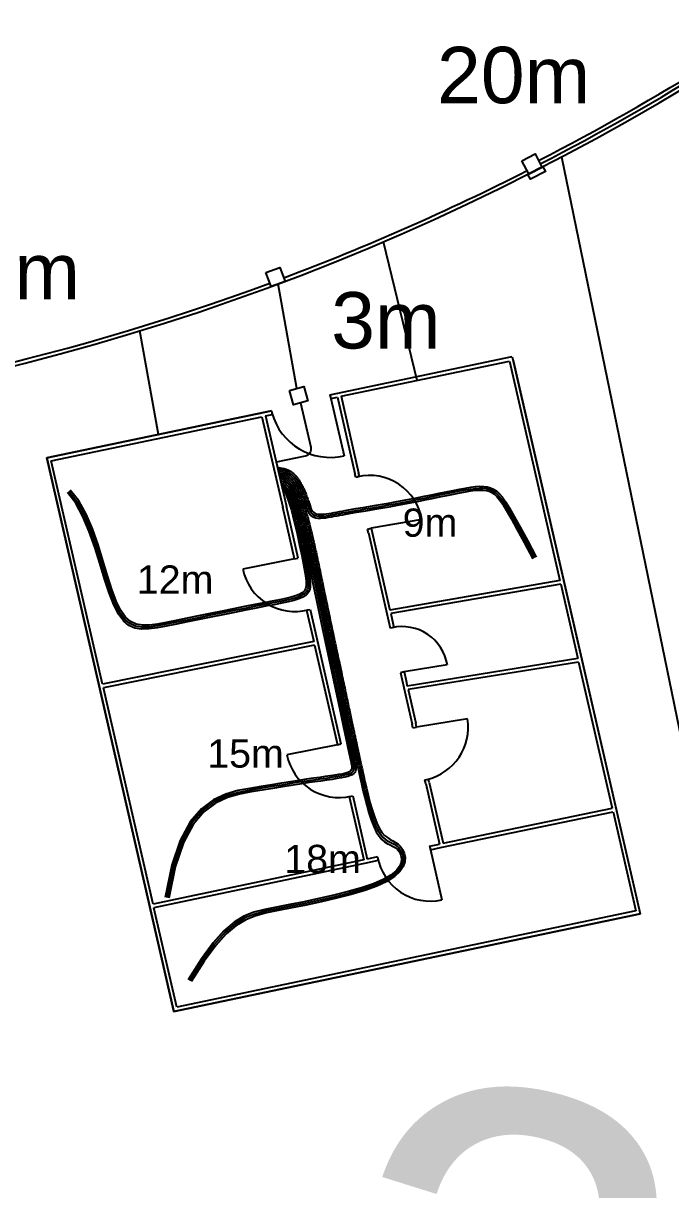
# Model space of a CAD drawing. Header units: millimetres. Extents: x 68 to 789, y 45 to 125.
# Drawn here: x 96.97 to 114.4, y 74.33 to 105.75 of the extents above; entities that cross this region are included whole.
import ezdxf

# ---------------------------------------------------------------- set-up
doc = ezdxf.new("R2010")
doc.units = ezdxf.units.MM
for name, color, linetype in [('CI', 3, 'Continuous'), ('CP', 1, 'Continuous'), ('CS', 2, 'Continuous'), ('Finca', 7, 'Continuous')]:
    doc.layers.add(name, color=color, linetype=linetype)
doc.styles.get("Standard").update_dxf_attribs({"font": 'arial.ttf'})

msp = doc.modelspace()

# ---------------------------------------------------------------- linework, layer by layer
at = {"layer": 'CI'}
for points in [[(103.844, 93.649), (103.874, 93.642), (103.928, 93.629), (103.971, 93.617), (104.005, 93.606), (104.032, 93.595), (104.053, 93.584), (104.071, 93.572), (104.088, 93.559), (104.104, 93.545), (104.121, 93.53), (104.138, 93.514), (104.155, 93.498), (104.171, 93.483), (104.186, 93.468), (104.2, 93.454), (104.212, 93.441), (104.222, 93.43), (104.23, 93.421), (104.238, 93.411), (104.245, 93.402), (104.252, 93.392), (104.259, 93.38), (104.267, 93.367), (104.277, 93.35), (104.288, 93.33), (104.3, 93.308), (104.313, 93.284), (104.326, 93.26), (104.34, 93.235), (104.353, 93.211), (104.364, 93.19), (104.374, 93.171), (104.383, 93.155), (104.389, 93.142), (104.395, 93.131), (104.4, 93.12), (104.405, 93.108), (104.41, 93.095), (104.417, 93.079), (104.424, 93.058), (104.434, 93.033), (104.444, 93.004), (104.456, 92.973), (104.468, 92.941), (104.48, 92.908), (104.492, 92.877), (104.502, 92.849), (104.511, 92.824), (104.519, 92.804), (104.524, 92.788), (104.529, 92.775), (104.534, 92.762), (104.538, 92.748), (104.542, 92.733), (104.548, 92.714), (104.555, 92.69), (104.563, 92.661), (104.573, 92.626), (104.584, 92.589), (104.595, 92.55), (104.607, 92.511), (104.617, 92.473), (104.627, 92.439), (104.636, 92.41), (104.642, 92.386), (104.648, 92.368), (104.652, 92.352), (104.656, 92.337), (104.66, 92.322), (104.664, 92.305), (104.67, 92.284), (104.676, 92.257), (104.684, 92.224), (104.694, 92.185), (104.704, 92.142), (104.715, 92.098), (104.725, 92.054), (104.736, 92.011), (104.745, 91.973), (104.753, 91.939), (104.76, 91.913), (104.765, 91.892), (104.769, 91.874), (104.773, 91.858), (104.776, 91.842), (104.78, 91.823), (104.785, 91.801), (104.792, 91.772), (104.8, 91.736), (104.809, 91.693), (104.819, 91.647), (104.83, 91.599), (104.84, 91.551), (104.85, 91.504), (104.859, 91.462), (104.867, 91.426), (104.874, 91.397), (104.879, 91.375), (104.883, 91.356), (104.886, 91.339), (104.89, 91.322), (104.894, 91.302), (104.899, 91.278), (104.905, 91.248), (104.913, 91.21), (104.923, 91.164), (104.934, 91.112), (104.946, 91.054), (104.959, 90.992), (104.972, 90.927), (104.987, 90.859), (105.001, 90.791), (105.015, 90.721), (105.03, 90.652), (105.044, 90.582), (105.059, 90.513), (105.074, 90.443), (105.088, 90.373), (105.103, 90.303), (105.118, 90.233), (105.132, 90.163), (105.147, 90.093), (105.162, 90.023), (105.176, 89.952), (105.191, 89.882), (105.206, 89.812), (105.221, 89.742), (105.235, 89.673), (105.25, 89.603), (105.265, 89.533), (105.279, 89.464), (105.294, 89.395), (105.308, 89.326), (105.323, 89.257), (105.337, 89.189), (105.352, 89.12), (105.366, 89.053), (105.38, 88.985), (105.395, 88.918), (105.409, 88.851), (105.423, 88.784), (105.437, 88.718), (105.451, 88.652), (105.465, 88.587), (105.479, 88.522), (105.492, 88.458), (105.506, 88.394), (105.519, 88.331), (105.533, 88.268), (105.546, 88.206), (105.559, 88.144), (105.572, 88.083), (105.585, 88.023), (105.598, 87.963), (105.61, 87.904), (105.623, 87.846), (105.635, 87.788), (105.647, 87.731), (105.659, 87.675), (105.671, 87.619), (105.683, 87.565), (105.694, 87.511), (105.705, 87.458), (105.716, 87.406), (105.727, 87.355), (105.738, 87.304), (105.749, 87.255), (105.759, 87.207), (105.769, 87.159), (105.779, 87.113), (105.789, 87.067), (105.798, 87.022), (105.808, 86.979), (105.817, 86.936), (105.826, 86.895), (105.834, 86.855), (105.843, 86.815), (105.851, 86.777), (105.859, 86.74), (105.867, 86.704), (105.874, 86.669), (105.881, 86.635), (105.889, 86.601), (105.895, 86.569), (105.902, 86.538), (105.909, 86.508), (105.915, 86.479), (105.921, 86.451), (105.927, 86.423), (105.932, 86.397), (105.938, 86.371), (105.943, 86.347), (105.948, 86.323), (105.953, 86.3), (105.958, 86.277), (105.962, 86.256), (105.967, 86.235), (105.971, 86.215), (105.975, 86.196), (105.979, 86.178), (105.983, 86.16), (105.987, 86.143), (105.99, 86.126), (105.994, 86.111), (105.997, 86.095), (106, 86.081), (106.003, 86.067), (106.006, 86.053), (106.009, 86.04), (106.011, 86.028), (106.014, 86.016), (106.016, 86.005), (106.018, 85.994), (106.021, 85.984), (106.023, 85.974), (106.025, 85.964), (106.027, 85.955), (106.029, 85.947), (106.03, 85.938), (106.032, 85.93), (106.034, 85.923), (106.035, 85.915), (106.037, 85.908), (106.038, 85.902), (106.04, 85.895), (106.041, 85.889), (106.042, 85.883), (106.044, 85.877), (106.045, 85.872), (106.046, 85.866), (106.047, 85.861), (106.048, 85.856), (106.049, 85.851), (106.05, 85.846), (106.051, 85.842), (106.052, 85.837), (106.053, 85.834), (106.054, 85.83), (106.054, 85.827), (106.055, 85.824), (106.055, 85.822), (106.057, 85.815), (106.06, 85.801), (106.066, 85.775), (106.075, 85.732), (106.089, 85.669), (106.108, 85.581), (106.134, 85.464), (106.167, 85.316), (106.206, 85.143), (106.252, 84.954), (106.303, 84.758), (106.36, 84.562), (106.421, 84.376), (106.486, 84.208), (106.554, 84.066), (106.626, 83.956), (106.699, 83.874), (106.773, 83.814), (106.847, 83.767), (106.92, 83.727), (106.991, 83.687), (107.059, 83.64), (107.123, 83.578), (107.181, 83.498), (107.225, 83.399), (107.248, 83.287), (107.242, 83.163), (107.198, 83.033), (107.109, 82.899), (106.966, 82.765), (106.761, 82.634), (106.49, 82.51), (106.163, 82.393), (105.795, 82.283), (105.4, 82.18), (104.992, 82.086), (104.586, 81.999), (104.195, 81.92), (103.835, 81.85), (103.514, 81.786), (103.226, 81.71), (102.958, 81.604), (102.698, 81.448), (102.433, 81.222), (102.152, 80.908), (101.841, 80.485), (101.49, 79.934)], [(103.81, 93.795), (103.85, 93.789), (103.93, 93.773), (103.995, 93.757), (104.047, 93.741), (104.089, 93.725), (104.123, 93.709), (104.151, 93.692), (104.175, 93.675), (104.198, 93.657), (104.22, 93.64), (104.241, 93.622), (104.26, 93.604), (104.278, 93.587), (104.294, 93.571), (104.309, 93.555), (104.322, 93.541), (104.334, 93.528), (104.345, 93.515), (104.355, 93.503), (104.364, 93.49), (104.374, 93.477), (104.383, 93.462), (104.393, 93.446), (104.404, 93.427), (104.417, 93.406), (104.43, 93.382), (104.444, 93.357), (104.458, 93.331), (104.472, 93.306), (104.485, 93.281), (104.497, 93.259), (104.508, 93.239), (104.517, 93.222), (104.524, 93.208), (104.53, 93.194), (104.536, 93.182), (104.542, 93.168), (104.548, 93.153), (104.555, 93.135), (104.563, 93.114), (104.573, 93.088), (104.584, 93.058), (104.596, 93.026), (104.609, 92.993), (104.621, 92.96), (104.633, 92.929), (104.643, 92.9), (104.653, 92.875), (104.66, 92.854), (104.666, 92.837), (104.671, 92.823), (104.675, 92.81), (104.68, 92.798), (104.684, 92.784), (104.689, 92.768), (104.694, 92.748), (104.701, 92.724), (104.711, 92.697), (104.723, 92.667), (104.739, 92.637), (104.759, 92.608), (104.784, 92.582), (104.815, 92.559), (104.852, 92.542), (104.897, 92.531), (104.948, 92.526), (105.004, 92.526), (105.065, 92.53), (105.13, 92.538), (105.197, 92.548), (105.267, 92.56), (105.337, 92.573), (105.408, 92.586), (105.481, 92.599), (105.557, 92.613), (105.638, 92.627), (105.726, 92.643), (105.822, 92.66), (105.927, 92.678), (106.045, 92.698), (106.174, 92.719), (106.316, 92.743), (106.469, 92.769), (106.632, 92.797), (106.804, 92.827), (106.985, 92.86), (107.172, 92.894), (107.366, 92.932), (107.565, 92.971), (107.766, 93.013), (107.967, 93.054), (108.165, 93.095), (108.357, 93.135), (108.541, 93.171), (108.715, 93.205), (108.874, 93.233), (109.017, 93.256), (109.146, 93.272), (109.262, 93.28), (109.367, 93.278), (109.462, 93.266), (109.549, 93.242), (109.63, 93.205), (109.707, 93.154), (109.782, 93.085), (109.861, 92.992), (109.951, 92.864), (110.057, 92.693), (110.187, 92.467), (110.347, 92.179), (110.543, 91.818), (110.782, 91.375)], [(103.819, 93.758), (103.872, 93.746), (103.938, 93.729), (103.992, 93.713), (104.036, 93.697), (104.071, 93.682), (104.1, 93.667), (104.124, 93.652), (104.146, 93.636), (104.167, 93.62), (104.187, 93.603), (104.207, 93.586), (104.225, 93.569), (104.242, 93.552), (104.258, 93.537), (104.273, 93.521), (104.286, 93.508), (104.297, 93.495), (104.307, 93.484), (104.316, 93.472), (104.324, 93.461), (104.333, 93.449), (104.342, 93.435), (104.351, 93.42), (104.362, 93.401), (104.374, 93.38), (104.387, 93.357), (104.4, 93.333), (104.414, 93.307), (104.428, 93.282), (104.441, 93.258), (104.453, 93.236), (104.463, 93.216), (104.472, 93.2), (104.479, 93.186), (104.485, 93.173), (104.491, 93.161), (104.496, 93.148), (104.502, 93.134), (104.509, 93.116), (104.517, 93.095), (104.527, 93.069), (104.538, 93.04), (104.55, 93.008), (104.562, 92.976), (104.574, 92.943), (104.586, 92.911), (104.596, 92.883), (104.605, 92.858), (104.613, 92.838), (104.619, 92.821), (104.624, 92.807), (104.628, 92.794), (104.632, 92.781), (104.637, 92.766), (104.642, 92.748), (104.649, 92.726), (104.657, 92.7), (104.667, 92.669), (104.68, 92.636), (104.698, 92.602), (104.72, 92.569), (104.747, 92.539), (104.781, 92.513), (104.822, 92.493), (104.87, 92.481), (104.925, 92.474), (104.986, 92.474), (105.052, 92.478), (105.121, 92.486), (105.192, 92.497), (105.265, 92.509), (105.339, 92.522), (105.412, 92.536), (105.487, 92.549), (105.564, 92.563), (105.646, 92.578), (105.734, 92.594), (105.83, 92.61), (105.936, 92.628), (106.053, 92.648), (106.183, 92.67), (106.325, 92.694), (106.478, 92.72), (106.641, 92.748), (106.813, 92.778), (106.994, 92.81), (107.181, 92.845), (107.375, 92.883), (107.573, 92.922), (107.774, 92.963), (107.975, 93.005), (108.172, 93.046), (108.364, 93.085), (108.546, 93.122), (108.718, 93.155), (108.875, 93.183), (109.016, 93.206), (109.141, 93.222), (109.254, 93.23), (109.355, 93.229), (109.446, 93.217), (109.529, 93.194), (109.607, 93.159), (109.68, 93.11), (109.752, 93.044), (109.828, 92.954), (109.914, 92.83), (110.018, 92.661), (110.146, 92.439), (110.304, 92.153), (110.5, 91.794), (110.738, 91.352)], [(103.831, 93.704), (103.877, 93.694), (103.935, 93.679), (103.983, 93.665), (104.021, 93.652), (104.052, 93.639), (104.077, 93.626), (104.098, 93.612), (104.117, 93.598), (104.136, 93.583), (104.154, 93.567), (104.173, 93.55), (104.19, 93.534), (104.207, 93.518), (104.222, 93.502), (104.236, 93.488), (104.249, 93.474), (104.259, 93.463), (104.269, 93.452), (104.277, 93.442), (104.285, 93.432), (104.292, 93.42), (104.3, 93.408), (104.309, 93.393), (104.319, 93.376), (104.331, 93.355), (104.343, 93.333), (104.357, 93.308), (104.37, 93.283), (104.384, 93.259), (104.397, 93.235), (104.409, 93.213), (104.419, 93.193), (104.427, 93.178), (104.434, 93.164), (104.44, 93.152), (104.445, 93.141), (104.451, 93.128), (104.456, 93.114), (104.463, 93.097), (104.471, 93.077), (104.48, 93.051), (104.491, 93.022), (104.503, 92.991), (104.515, 92.958), (104.527, 92.926), (104.539, 92.894), (104.549, 92.866), (104.558, 92.841), (104.566, 92.821), (104.572, 92.805), (104.577, 92.791), (104.581, 92.777), (104.585, 92.764), (104.59, 92.748), (104.596, 92.729), (104.603, 92.705), (104.612, 92.675), (104.623, 92.641), (104.638, 92.604), (104.657, 92.566), (104.681, 92.53), (104.711, 92.496), (104.748, 92.467), (104.792, 92.445), (104.844, 92.43), (104.903, 92.423), (104.968, 92.422), (105.038, 92.426), (105.111, 92.434), (105.187, 92.445), (105.264, 92.458), (105.34, 92.472), (105.416, 92.486), (105.492, 92.5), (105.571, 92.514), (105.654, 92.529), (105.743, 92.544), (105.839, 92.561), (105.945, 92.579), (106.062, 92.599), (106.192, 92.621), (106.334, 92.645), (106.487, 92.67), (106.65, 92.698), (106.822, 92.729), (107.003, 92.761), (107.19, 92.796), (107.384, 92.833), (107.582, 92.873), (107.783, 92.914), (107.983, 92.955), (108.179, 92.996), (108.37, 93.035), (108.551, 93.072), (108.721, 93.105), (108.876, 93.133), (109.014, 93.156), (109.137, 93.172), (109.246, 93.18), (109.343, 93.179), (109.43, 93.168), (109.51, 93.146), (109.584, 93.113), (109.653, 93.066), (109.721, 93.003), (109.794, 92.916), (109.878, 92.795), (109.979, 92.63), (110.105, 92.411), (110.262, 92.127), (110.456, 91.77), (110.694, 91.328)], [(103.907, 93.374), (103.947, 93.361), (104.059, 93.22), (104.164, 92.999), (104.26, 92.718), (104.349, 92.401), (104.429, 92.068), (104.5, 91.74), (104.562, 91.441), (104.613, 91.186), (104.654, 90.975), (104.682, 90.803), (104.696, 90.664), (104.693, 90.554), (104.673, 90.466), (104.633, 90.397), (104.573, 90.34), (104.491, 90.29), (104.385, 90.246), (104.256, 90.206), (104.103, 90.168), (103.925, 90.13), (103.721, 90.09), (103.492, 90.047), (103.237, 89.998), (102.955, 89.943), (102.654, 89.883), (102.34, 89.82), (102.019, 89.755), (101.7, 89.69), (101.389, 89.627), (101.092, 89.567), (100.818, 89.513), (100.571, 89.467), (100.35, 89.437), (100.152, 89.432), (99.974, 89.461), (99.813, 89.531), (99.666, 89.653), (99.53, 89.835), (99.402, 90.086), (99.279, 90.41), (99.157, 90.79), (99.03, 91.207), (98.893, 91.639), (98.743, 92.066), (98.574, 92.467), (98.381, 92.822), (98.16, 93.109)], [(103.905, 93.383), (103.959, 93.367), (104.085, 93.216), (104.205, 92.966), (104.319, 92.631), (104.43, 92.225), (104.539, 91.761), (104.649, 91.254), (104.76, 90.718), (104.876, 90.166), (104.993, 89.61), (105.109, 89.06), (105.222, 88.527), (105.329, 88.023), (105.428, 87.559), (105.517, 87.144), (105.592, 86.791), (105.653, 86.507), (105.7, 86.286), (105.736, 86.119), (105.762, 85.997), (105.78, 85.912), (105.793, 85.854), (105.801, 85.814), (105.808, 85.784), (105.814, 85.755), (105.818, 85.727), (105.819, 85.699), (105.816, 85.673), (105.807, 85.647), (105.79, 85.623), (105.765, 85.601), (105.728, 85.58), (105.68, 85.562), (105.62, 85.544), (105.545, 85.528), (105.457, 85.512), (105.354, 85.495), (105.236, 85.478), (105.101, 85.458), (104.949, 85.437), (104.78, 85.412), (104.592, 85.385), (104.387, 85.354), (104.162, 85.319), (103.919, 85.281), (103.656, 85.238), (103.373, 85.192), (103.07, 85.14), (102.749, 85.08), (102.417, 84.986), (102.085, 84.833), (101.763, 84.592), (101.462, 84.236), (101.192, 83.737), (100.963, 83.068), (100.785, 82.2)], [(103.893, 93.436), (103.967, 93.418), (104.106, 93.266), (104.234, 93.013), (104.355, 92.674), (104.47, 92.262), (104.583, 91.793), (104.694, 91.281), (104.807, 90.74), (104.923, 90.185), (105.041, 89.625), (105.157, 89.073), (105.27, 88.539), (105.378, 88.034), (105.477, 87.569), (105.566, 87.155), (105.641, 86.801), (105.702, 86.517), (105.749, 86.296), (105.785, 86.129), (105.811, 86.007), (105.83, 85.92), (105.843, 85.861), (105.851, 85.819), (105.859, 85.785), (105.865, 85.753), (105.87, 85.72), (105.873, 85.688), (105.87, 85.656), (105.86, 85.626), (105.843, 85.597), (105.816, 85.57), (105.778, 85.545), (105.727, 85.523), (105.662, 85.503), (105.584, 85.485), (105.491, 85.467), (105.383, 85.449), (105.26, 85.43), (105.12, 85.41), (104.965, 85.388), (104.793, 85.364), (104.604, 85.336), (104.397, 85.305), (104.172, 85.27), (103.929, 85.232), (103.668, 85.19), (103.387, 85.143), (103.087, 85.092), (102.769, 85.033), (102.442, 84.941), (102.115, 84.79), (101.798, 84.552), (101.501, 84.201), (101.235, 83.709), (101.01, 83.048), (100.834, 82.192)], [(103.88, 93.489), (103.975, 93.469), (104.126, 93.316), (104.264, 93.06), (104.391, 92.716), (104.511, 92.3), (104.626, 91.825), (104.74, 91.308), (104.854, 90.762), (104.971, 90.203), (105.089, 89.64), (105.206, 89.086), (105.319, 88.551), (105.427, 88.045), (105.526, 87.58), (105.615, 87.165), (105.69, 86.812), (105.751, 86.528), (105.798, 86.306), (105.834, 86.139), (105.86, 86.016), (105.879, 85.929), (105.892, 85.868), (105.902, 85.823), (105.909, 85.787), (105.917, 85.751), (105.923, 85.714), (105.926, 85.677), (105.923, 85.64), (105.914, 85.605), (105.896, 85.571), (105.868, 85.539), (105.827, 85.51), (105.773, 85.485), (105.705, 85.462), (105.622, 85.441), (105.524, 85.422), (105.411, 85.403), (105.283, 85.383), (105.14, 85.362), (104.981, 85.34), (104.806, 85.315), (104.615, 85.287), (104.407, 85.256), (104.182, 85.221), (103.939, 85.183), (103.679, 85.141), (103.401, 85.095), (103.104, 85.045), (102.79, 84.986), (102.467, 84.895), (102.145, 84.746), (101.833, 84.512), (101.541, 84.166), (101.279, 83.68), (101.057, 83.029), (100.884, 82.185)], [(103.868, 93.543), (103.873, 93.541), (103.917, 93.531), (103.95, 93.523), (103.974, 93.515), (103.992, 93.508), (104.006, 93.5), (104.018, 93.492), (104.029, 93.482), (104.042, 93.47), (104.056, 93.457), (104.07, 93.443), (104.085, 93.428), (104.1, 93.413), (104.114, 93.399), (104.127, 93.386), (104.138, 93.375), (104.147, 93.365), (104.154, 93.358), (104.16, 93.35), (104.165, 93.343), (104.171, 93.335), (104.176, 93.326), (104.183, 93.314), (104.191, 93.299), (104.202, 93.28), (104.213, 93.259), (104.226, 93.236), (104.239, 93.212), (104.252, 93.188), (104.264, 93.165), (104.276, 93.144), (104.285, 93.125), (104.293, 93.111), (104.299, 93.099), (104.304, 93.089), (104.309, 93.079), (104.314, 93.068), (104.318, 93.056), (104.324, 93.041), (104.331, 93.021), (104.341, 92.997), (104.351, 92.969), (104.362, 92.938), (104.374, 92.906), (104.386, 92.874), (104.398, 92.843), (104.408, 92.815), (104.417, 92.791), (104.424, 92.771), (104.43, 92.756), (104.435, 92.743), (104.439, 92.731), (104.443, 92.718), (104.447, 92.703), (104.452, 92.685), (104.459, 92.661), (104.468, 92.632), (104.477, 92.598), (104.488, 92.561), (104.499, 92.522), (104.511, 92.483), (104.521, 92.446), (104.531, 92.412), (104.539, 92.383), (104.546, 92.36), (104.551, 92.341), (104.556, 92.326), (104.56, 92.312), (104.563, 92.297), (104.568, 92.28), (104.573, 92.259), (104.579, 92.233), (104.587, 92.2), (104.596, 92.161), (104.607, 92.119), (104.617, 92.075), (104.628, 92.03), (104.638, 91.988), (104.648, 91.949), (104.656, 91.916), (104.662, 91.89), (104.667, 91.869), (104.671, 91.852), (104.675, 91.836), (104.679, 91.82), (104.683, 91.801), (104.688, 91.779), (104.694, 91.75), (104.702, 91.714), (104.711, 91.672), (104.721, 91.626), (104.732, 91.577), (104.742, 91.529), (104.753, 91.483), (104.762, 91.441), (104.77, 91.405), (104.776, 91.376), (104.781, 91.353), (104.785, 91.335), (104.789, 91.318), (104.792, 91.301), (104.796, 91.281), (104.801, 91.258), (104.808, 91.227), (104.816, 91.189), (104.825, 91.143), (104.836, 91.091), (104.848, 91.034), (104.861, 90.972), (104.875, 90.906), (104.889, 90.839), (104.903, 90.77), (104.918, 90.701), (104.932, 90.632), (104.947, 90.562), (104.961, 90.492), (104.976, 90.422), (104.99, 90.353), (105.005, 90.283), (105.02, 90.212), (105.034, 90.142), (105.049, 90.072), (105.064, 90.002), (105.078, 89.932), (105.093, 89.862), (105.108, 89.792), (105.123, 89.722), (105.137, 89.652), (105.152, 89.582), (105.167, 89.513), (105.181, 89.443), (105.196, 89.374), (105.21, 89.305), (105.225, 89.236), (105.24, 89.168), (105.254, 89.1), (105.268, 89.032), (105.283, 88.964), (105.297, 88.897), (105.311, 88.83), (105.325, 88.763), (105.339, 88.697), (105.353, 88.632), (105.367, 88.566), (105.381, 88.501), (105.394, 88.437), (105.408, 88.373), (105.421, 88.31), (105.435, 88.247), (105.448, 88.185), (105.461, 88.123), (105.474, 88.062), (105.487, 88.002), (105.5, 87.942), (105.512, 87.883), (105.525, 87.825), (105.537, 87.767), (105.549, 87.71), (105.561, 87.654), (105.573, 87.599), (105.585, 87.544), (105.596, 87.49), (105.608, 87.437), (105.619, 87.385), (105.63, 87.334), (105.64, 87.284), (105.651, 87.234), (105.661, 87.186), (105.671, 87.138), (105.681, 87.092), (105.691, 87.046), (105.701, 87.002), (105.71, 86.958), (105.719, 86.916), (105.728, 86.874), (105.737, 86.834), (105.745, 86.794), (105.753, 86.756), (105.761, 86.719), (105.769, 86.683), (105.776, 86.648), (105.784, 86.614), (105.791, 86.581), (105.798, 86.548), (105.804, 86.517), (105.811, 86.487), (105.817, 86.458), (105.823, 86.43), (105.829, 86.402), (105.835, 86.376), (105.84, 86.35), (105.845, 86.326), (105.85, 86.302), (105.855, 86.279), (105.86, 86.257), (105.865, 86.235), (105.869, 86.214), (105.873, 86.194), (105.877, 86.175), (105.881, 86.157), (105.885, 86.139), (105.889, 86.122), (105.892, 86.105), (105.896, 86.09), (105.899, 86.074), (105.902, 86.06), (105.905, 86.046), (105.908, 86.032), (105.911, 86.02), (105.913, 86.007), (105.916, 85.995), (105.918, 85.984), (105.921, 85.973), (105.923, 85.963), (105.925, 85.953), (105.927, 85.944), (105.929, 85.934), (105.931, 85.926), (105.933, 85.917), (105.934, 85.909), (105.936, 85.902), (105.938, 85.895), (105.939, 85.888), (105.94, 85.881), (105.942, 85.874), (105.943, 85.868), (105.944, 85.862), (105.946, 85.856), (105.947, 85.851), (105.948, 85.845), (105.949, 85.84), (105.95, 85.835), (105.951, 85.83), (105.952, 85.825), (105.953, 85.821), (105.954, 85.817), (105.955, 85.813), (105.956, 85.809), (105.957, 85.806), (105.957, 85.803), (105.958, 85.801), (105.959, 85.794), (105.962, 85.779), (105.968, 85.752), (105.978, 85.707), (105.993, 85.641), (106.013, 85.549), (106.04, 85.427), (106.074, 85.273), (106.115, 85.092), (106.163, 84.895), (106.216, 84.69), (106.274, 84.486), (106.337, 84.291), (106.404, 84.115), (106.474, 83.967), (106.547, 83.852), (106.621, 83.767), (106.696, 83.705), (106.771, 83.659), (106.843, 83.621), (106.913, 83.587), (106.979, 83.547), (107.041, 83.496), (107.095, 83.429), (107.136, 83.346), (107.155, 83.251), (107.145, 83.146), (107.099, 83.034), (107.008, 82.917), (106.866, 82.8), (106.663, 82.684), (106.396, 82.571), (106.076, 82.463), (105.715, 82.361), (105.328, 82.264), (104.928, 82.173), (104.529, 82.089), (104.144, 82.012), (103.787, 81.943), (103.468, 81.878), (103.179, 81.802), (102.908, 81.694), (102.642, 81.535), (102.371, 81.304), (102.083, 80.982), (101.764, 80.549), (101.404, 79.986)], [(103.856, 93.596), (103.884, 93.59), (103.929, 93.579), (103.964, 93.569), (103.992, 93.56), (104.013, 93.551), (104.03, 93.542), (104.044, 93.532), (104.058, 93.521), (104.073, 93.508), (104.089, 93.494), (104.104, 93.478), (104.12, 93.463), (104.135, 93.448), (104.15, 93.433), (104.163, 93.42), (104.175, 93.408), (104.184, 93.398), (104.192, 93.389), (104.199, 93.381), (104.205, 93.373), (104.211, 93.364), (104.218, 93.353), (104.225, 93.34), (104.234, 93.325), (104.245, 93.305), (104.257, 93.284), (104.269, 93.26), (104.283, 93.236), (104.296, 93.211), (104.308, 93.188), (104.32, 93.167), (104.33, 93.148), (104.338, 93.133), (104.344, 93.121), (104.35, 93.11), (104.354, 93.099), (104.359, 93.088), (104.364, 93.075), (104.37, 93.06), (104.378, 93.04), (104.387, 93.015), (104.398, 92.987), (104.409, 92.956), (104.421, 92.923), (104.433, 92.891), (104.445, 92.86), (104.455, 92.832), (104.464, 92.807), (104.471, 92.788), (104.477, 92.772), (104.482, 92.759), (104.486, 92.746), (104.49, 92.733), (104.495, 92.718), (104.5, 92.699), (104.507, 92.676), (104.516, 92.647), (104.525, 92.612), (104.536, 92.575), (104.547, 92.536), (104.559, 92.497), (104.569, 92.46), (104.579, 92.426), (104.588, 92.396), (104.594, 92.373), (104.6, 92.354), (104.604, 92.339), (104.608, 92.324), (104.612, 92.31), (104.616, 92.293), (104.621, 92.272), (104.628, 92.245), (104.636, 92.212), (104.645, 92.173), (104.655, 92.131), (104.666, 92.086), (104.677, 92.042), (104.687, 92), (104.696, 91.961), (104.705, 91.928), (104.711, 91.901), (104.716, 91.88), (104.72, 91.863), (104.724, 91.847), (104.728, 91.831), (104.732, 91.812), (104.737, 91.79), (104.743, 91.761), (104.751, 91.725), (104.76, 91.683), (104.77, 91.636), (104.781, 91.588), (104.791, 91.54), (104.801, 91.494), (104.811, 91.452), (104.819, 91.415), (104.825, 91.387), (104.83, 91.364), (104.834, 91.345), (104.837, 91.328), (104.841, 91.311), (104.845, 91.292), (104.85, 91.268), (104.857, 91.238), (104.865, 91.199), (104.874, 91.154), (104.885, 91.101), (104.897, 91.044), (104.91, 90.982), (104.924, 90.917), (104.938, 90.849), (104.952, 90.78), (104.966, 90.711), (104.981, 90.642), (104.995, 90.572), (105.01, 90.503), (105.025, 90.433), (105.039, 90.363), (105.054, 90.293), (105.069, 90.223), (105.083, 90.153), (105.098, 90.082), (105.113, 90.012), (105.127, 89.942), (105.142, 89.872), (105.157, 89.802), (105.172, 89.732), (105.186, 89.662), (105.201, 89.593), (105.216, 89.523), (105.23, 89.454), (105.245, 89.385), (105.259, 89.316), (105.274, 89.247), (105.288, 89.178), (105.303, 89.11), (105.317, 89.042), (105.332, 88.975), (105.346, 88.907), (105.36, 88.84), (105.374, 88.774), (105.388, 88.708), (105.402, 88.642), (105.416, 88.577), (105.43, 88.512), (105.443, 88.448), (105.457, 88.384), (105.47, 88.32), (105.484, 88.258), (105.497, 88.195), (105.51, 88.134), (105.523, 88.073), (105.536, 88.012), (105.549, 87.953), (105.561, 87.894), (105.574, 87.835), (105.586, 87.778), (105.598, 87.721), (105.61, 87.664), (105.622, 87.609), (105.634, 87.554), (105.645, 87.501), (105.656, 87.448), (105.668, 87.396), (105.679, 87.344), (105.689, 87.294), (105.7, 87.245), (105.71, 87.196), (105.72, 87.149), (105.73, 87.102), (105.74, 87.057), (105.75, 87.012), (105.759, 86.968), (105.768, 86.926), (105.777, 86.885), (105.785, 86.844), (105.794, 86.805), (105.802, 86.767), (105.81, 86.729), (105.818, 86.693), (105.825, 86.658), (105.833, 86.624), (105.84, 86.591), (105.847, 86.559), (105.853, 86.528), (105.86, 86.498), (105.866, 86.469), (105.872, 86.44), (105.878, 86.413), (105.883, 86.386), (105.889, 86.361), (105.894, 86.336), (105.899, 86.312), (105.904, 86.289), (105.909, 86.267), (105.914, 86.246), (105.918, 86.225), (105.922, 86.205), (105.926, 86.186), (105.93, 86.167), (105.934, 86.149), (105.938, 86.132), (105.941, 86.116), (105.945, 86.1), (105.948, 86.085), (105.951, 86.07), (105.954, 86.056), (105.957, 86.043), (105.96, 86.03), (105.962, 86.018), (105.965, 86.006), (105.967, 85.995), (105.97, 85.984), (105.972, 85.973), (105.974, 85.963), (105.976, 85.954), (105.978, 85.945), (105.98, 85.936), (105.982, 85.928), (105.983, 85.92), (105.985, 85.912), (105.986, 85.905), (105.988, 85.898), (105.989, 85.891), (105.991, 85.885), (105.992, 85.879), (105.993, 85.873), (105.995, 85.867), (105.996, 85.861), (105.997, 85.856), (105.998, 85.851), (105.999, 85.846), (106, 85.841), (106.001, 85.836), (106.002, 85.831), (106.003, 85.827), (106.004, 85.823), (106.005, 85.82), (106.005, 85.816), (106.006, 85.814), (106.007, 85.811), (106.008, 85.805), (106.011, 85.79), (106.017, 85.763), (106.027, 85.72), (106.041, 85.655), (106.061, 85.565), (106.087, 85.446), (106.12, 85.294), (106.161, 85.118), (106.207, 84.925), (106.26, 84.724), (106.317, 84.524), (106.379, 84.333), (106.445, 84.161), (106.514, 84.016), (106.586, 83.904), (106.66, 83.821), (106.735, 83.759), (106.809, 83.713), (106.882, 83.674), (106.952, 83.637), (107.019, 83.593), (107.082, 83.537), (107.138, 83.463), (107.18, 83.373), (107.202, 83.269), (107.194, 83.155), (107.149, 83.033), (107.059, 82.908), (106.916, 82.782), (106.712, 82.659), (106.443, 82.541), (106.119, 82.428), (105.755, 82.322), (105.364, 82.222), (104.96, 82.13), (104.557, 82.044), (104.169, 81.966), (103.811, 81.897), (103.491, 81.832), (103.203, 81.756), (102.933, 81.649), (102.67, 81.491), (102.402, 81.263), (102.117, 80.945), (101.803, 80.517), (101.447, 79.96)], [(103.92, 93.317), (103.939, 93.31), (104.039, 93.17), (104.134, 92.952), (104.224, 92.677), (104.308, 92.365), (104.384, 92.039), (104.453, 91.719), (104.513, 91.427), (104.563, 91.18), (104.603, 90.976), (104.629, 90.811), (104.642, 90.679), (104.639, 90.574), (104.619, 90.492), (104.581, 90.427), (104.523, 90.374), (104.443, 90.328), (104.342, 90.287), (104.217, 90.249), (104.068, 90.212), (103.895, 90.175), (103.696, 90.137), (103.471, 90.094), (103.219, 90.046), (102.941, 89.992), (102.642, 89.932), (102.329, 89.869), (102.01, 89.804), (101.693, 89.739), (101.383, 89.676), (101.089, 89.617), (100.817, 89.563), (100.574, 89.518), (100.357, 89.489), (100.163, 89.484), (99.99, 89.513), (99.834, 89.583), (99.691, 89.704), (99.56, 89.885), (99.436, 90.134), (99.317, 90.454), (99.197, 90.831), (99.071, 91.244), (98.936, 91.673), (98.786, 92.098), (98.615, 92.498), (98.42, 92.853), (98.196, 93.143)], [(103.931, 93.259), (104.018, 93.12), (104.104, 92.905), (104.187, 92.635), (104.266, 92.329), (104.34, 92.01), (104.406, 91.698), (104.464, 91.414), (104.513, 91.174), (104.551, 90.977), (104.577, 90.819), (104.589, 90.693), (104.586, 90.594), (104.566, 90.517), (104.529, 90.457), (104.473, 90.408), (104.396, 90.365), (104.298, 90.327), (104.178, 90.291), (104.034, 90.256), (103.865, 90.221), (103.671, 90.183), (103.45, 90.141), (103.202, 90.094), (102.926, 90.04), (102.629, 89.981), (102.319, 89.918), (102.001, 89.853), (101.685, 89.789), (101.378, 89.726), (101.086, 89.667), (100.817, 89.614), (100.577, 89.569), (100.364, 89.54), (100.175, 89.536), (100.006, 89.565), (99.855, 89.635), (99.717, 89.755), (99.59, 89.934), (99.47, 90.181), (99.354, 90.498), (99.237, 90.872), (99.113, 91.281), (98.979, 91.707), (98.828, 92.13), (98.657, 92.529), (98.46, 92.885), (98.232, 93.178)]]:
    msp.add_lwpolyline(points, dxfattribs=at)
at = {"layer": 'CP'}
for points in [[(110.398, 102.053), (110.753, 102.235), (110.936, 101.879), (110.58, 101.697)], [(110.958, 101.891), (111.027, 101.757), (110.626, 101.552), (110.558, 101.685)]]:
    msp.add_lwpolyline(points, close=True, dxfattribs=at)
msp.add_arc((80.81, 160.322), 65.551, 297.27018, 306.72519, dxfattribs=at)
at = {"layer": 'CS'}
msp.add_line((104.331, 95.913), (103.828, 98.732), dxfattribs=at)
for points in [[(103.501, 99.037), (103.876, 99.177), (104.015, 98.802), (103.641, 98.662)], [(104.138, 95.86), (104.523, 95.966), (104.629, 95.58), (104.243, 95.474)]]:
    msp.add_lwpolyline(points, close=True, dxfattribs=at)
msp.add_lwpolyline([(104.436, 95.527), (104.709, 94.33, -0.419472), (104.555, 94.09), (103.78, 93.927)], format="xyb", dxfattribs=at)
for start, end in [(297.26998, 306.72578), (290.66648, 296.92089), (274.32834, 290.31739)]:
    msp.add_arc((80.81, 160.322), 65.651, start, end, dxfattribs=at)
at = {"layer": 'Finca'}
for p, q in [((111.463, 102.154), (118.687, 66.972)), ((107.579, 96.134), (106.669, 99.87)), ((100.61, 94.674), (100.106, 97.466)), ((105.225, 95.743), (110.137, 96.773)), ((105.526, 95.704), (110.062, 96.655)), ((110.158, 96.675), (113.583, 81.762)), ((105.225, 95.743), (105.252, 95.647)), ((105.252, 95.647), (105.428, 95.684)), ((103.647, 95.311), (97.598, 94.043)), ((97.598, 94.043), (103.647, 95.311)), ((103.647, 95.311), (103.673, 95.214)), ((97.718, 93.966), (103.395, 95.156)), ((103.493, 95.176), (103.673, 95.214)), ((97.598, 94.043), (101.024, 79.131)), ((101.024, 79.131), (97.598, 94.043)), ((99.101, 87.949), (97.718, 93.966)), ((106.018, 93.549), (105.996, 93.647)), ((105.92, 93.527), (105.898, 93.624)), ((105.92, 93.527), (106.018, 93.549)), ((106.018, 93.548), (106.018, 93.549)), ((104.274, 91.329), (103.956, 92.714)), ((104.374, 91.345), (104.054, 92.733)), ((106.241, 92.123), (106.337, 92.151)), ((106.263, 92.026), (106.241, 92.123)), ((104.274, 91.329), (104.374, 91.345)), ((104.594, 89.943), (104.694, 89.957)), ((104.594, 89.943), (104.787, 89.1)), ((104.694, 89.957), (105.522, 86.344)), ((106.804, 89.657), (106.848, 89.462)), ((106.901, 89.679), (106.948, 89.476)), ((106.948, 89.476), (106.848, 89.462)), ((104.81, 89.003), (105.425, 86.317)), ((107.22, 88.283), (107.124, 88.253)), ((107.124, 88.253), (107.169, 88.058)), ((107.22, 88.283), (107.266, 88.08)), ((100.462, 82.022), (99.123, 87.852)), ((107.462, 86.775), (107.44, 86.872)), ((107.462, 86.775), (107.561, 86.792)), ((107.561, 86.792), (107.537, 86.894)), ((105.425, 86.317), (105.522, 86.344)), ((107.782, 85.371), (107.88, 85.393)), ((107.805, 85.273), (107.782, 85.371)), ((107.902, 85.296), (107.88, 85.393)), ((105.744, 84.918), (105.842, 84.94)), ((108.275, 83.662), (112.827, 84.611)), ((108.2, 83.544), (112.849, 84.513)), ((107.906, 83.585), (108.179, 83.642)), ((106.51, 83.294), (106.232, 83.236)), ((106.51, 83.294), (106.524, 83.195)), ((107.906, 83.585), (107.933, 83.489)), ((107.933, 83.489), (108.2, 83.544)), ((106.136, 83.216), (101.223, 82.182)), ((106.156, 83.118), (101.243, 82.084)), ((106.524, 83.195), (106.156, 83.118)), ((101.223, 82.182), (100.462, 82.022)), ((101.243, 82.084), (100.484, 81.924)), ((101.099, 79.249), (100.484, 81.924)), ((101.024, 79.131), (113.583, 81.762)), ((113.583, 81.762), (101.024, 79.131)), ((113.463, 81.839), (101.099, 79.249))]:
    msp.add_line(p, q, dxfattribs=at)
at = {"layer": 'Finca', "extrusion": (4.44089e-16, -2.22045e-16, -1)}
for p, q in [((110.062, 96.655), (111.419, 90.743)), ((110.135, 96.772), (113.583, 81.762)), ((105.252, 95.647), (105.605, 94.1)), ((105.428, 95.684), (105.898, 93.624)), ((105.525, 95.706), (105.996, 93.647)), ((103.395, 95.156), (103.956, 92.714)), ((103.493, 95.176), (104.054, 92.733)), ((106.337, 92.151), (106.84, 89.947)), ((106.263, 92.026), (106.804, 89.657)), ((111.441, 90.646), (111.902, 88.639)), ((106.863, 89.85), (106.901, 89.679)), ((111.924, 88.542), (112.827, 84.611)), ((107.169, 88.058), (107.44, 86.872)), ((107.266, 88.08), (107.308, 87.899)), ((107.33, 87.801), (107.537, 86.894)), ((107.805, 85.273), (108.177, 83.642)), ((107.902, 85.296), (108.275, 83.662)), ((105.744, 84.918), (106.134, 83.216)), ((105.842, 84.94), (106.232, 83.236)), ((112.849, 84.513), (113.463, 81.839)), ((107.933, 83.489), (108.241, 82.14)), ((106.156, 83.118), (106.157, 83.114)), ((106.254, 83.139), (106.255, 83.137))]:
    msp.add_line(p, q, dxfattribs=at)
at = {"layer": 'Finca'}
for points in [[(107.704, 92.388), (106.337, 92.151)], [(104.274, 91.329), (102.881, 91.047)], [(111.419, 90.743), (106.84, 89.947)], [(111.441, 90.646), (106.863, 89.85)], [(104.787, 89.1), (99.101, 87.949)], [(104.81, 89.003), (99.123, 87.852)], [(104.888, 89.121), (104.885, 89.12)], [(111.902, 88.639), (107.308, 87.899)], [(108.387, 88.472), (107.22, 88.283)], [(111.924, 88.542), (107.33, 87.801)], [(107.231, 87.785), (107.225, 87.784)], [(108.93, 87.013), (107.561, 86.792)], [(105.425, 86.317), (104.065, 86.042)]]:
    msp.add_lwpolyline(points, dxfattribs=at)
msp.add_polyline3d([(103.647, 95.311, 0), (97.598, 94.043, 0), (101.024, 79.131, 0), (113.583, 81.762, 0), (101.024, 79.131, 0), (97.598, 94.043, 0), (103.647, 95.311, 0)], dxfattribs=at)
msp.add_polyline3d([(103.647, 95.311, 0), (97.598, 94.043, 0), (101.024, 79.131, 0), (113.583, 81.762, 0), (101.024, 79.131, 0), (97.598, 94.043, 0), (103.647, 95.311, 0)], dxfattribs=at)
msp.add_polyline3d([(103.647, 95.311, 0), (97.598, 94.043, 0), (101.024, 79.131, 0), (113.583, 81.762, 0), (101.024, 79.131, 0), (97.598, 94.043, 0), (103.647, 95.311, 0)], dxfattribs=at)
for centre, radius, start, end in [((80.81, 160.322), 65.751, 261.96788, 316.76198), ((105.239, 95.695), 1.637, 195.3363, 282.9364), ((106.289, 92.137), 1.437, 10.0747, 102.8607), ((104.274, 91.329), 1.422, 191.4397, 285.0275), ((104.274, 91.329), 1.422, 283.0123, 285.0275), ((107.172, 88.268), 1.232, 9.4989, 102.8607), ((107.511, 86.783), 1.437, 282.8607, 9.186), ((105.473, 86.331), 1.437, 191.5846, 282.934), ((107.92, 83.537), 1.433, 189.7705, 282.9608)]:
    msp.add_arc(centre, radius, start, end, dxfattribs=at)

# ---------------------------------------------------------------- texts
at = {"layer": 'CI', "char_height": 0.7598, "attachment_point": 1}
for s, insert in [('9m', (107.184, 92.681)), ('12m', (100.024, 91.149)), ('15m', (101.919, 86.461)), ('18m', (103.994, 83.62))]:
    msp.add_mtext_dynamic_manual_height_columns(s, width=0.96047, gutter_width=3.799, heights=[0], dxfattribs=dict(at, insert=insert))
at = {"layer": 'CS', "char_height": 1.5195, "attachment_point": 1}
for s, insert in [('20m', (108.108, 105.12)), ('20m', (94.366, 99.833)), ('3m', (105.258, 98.512))]:
    msp.add_mtext_dynamic_manual_height_columns(s, width=1.92095, gutter_width=7.598, heights=[0], dxfattribs=dict(at, insert=insert))
at = {"layer": 'Finca'}
msp.add_text('2', height=12.156, rotation=348.0726, dxfattribs=at).set_placement((103.842, 65.905))

doc.saveas('drawing.dxf')
